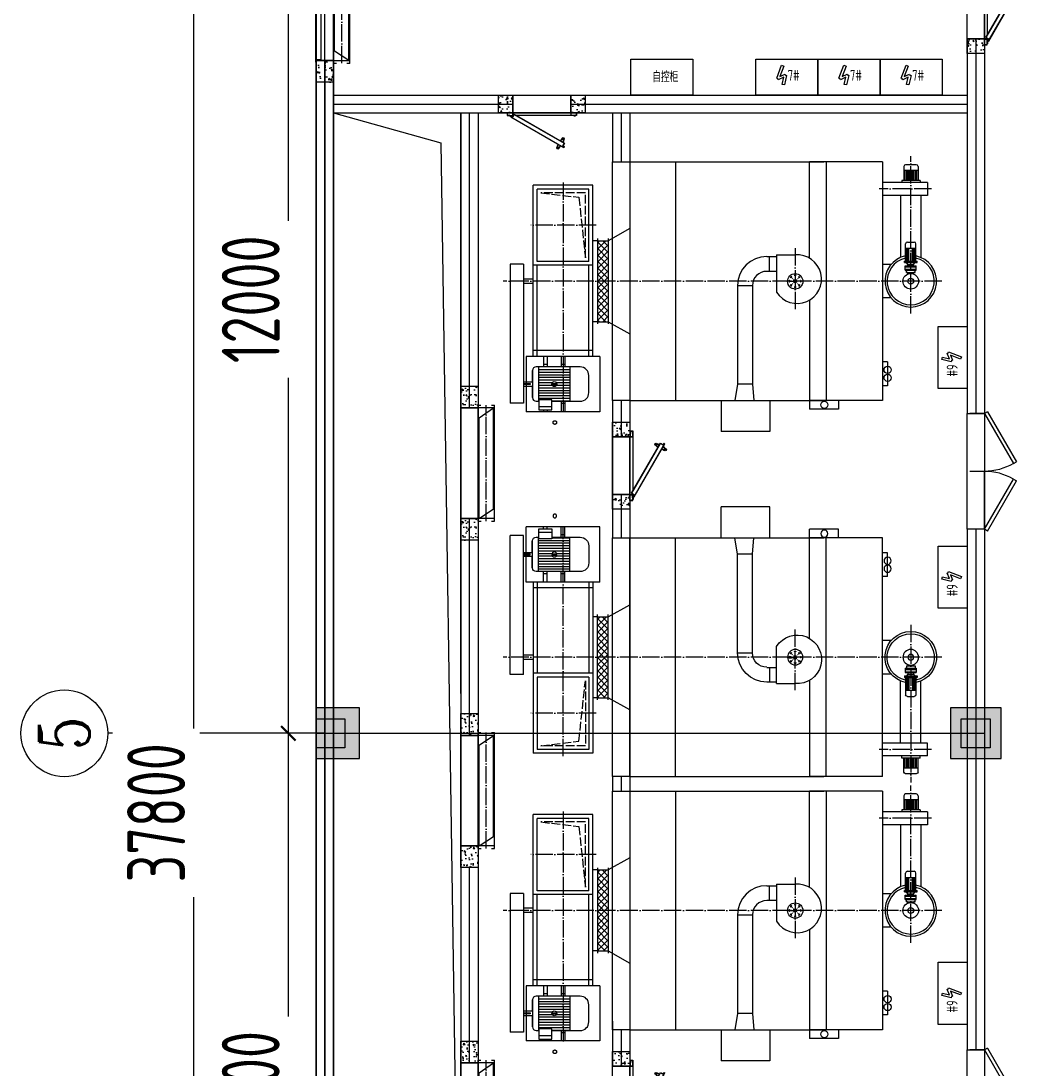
# Model space of a CAD drawing. Header units: inches. Extents: x -26985 to 86262, y -10753 to 149570.
# Drawn here: x -13769 to 279, y 28845 to 43336 of the extents above; entities that cross this region are included whole.
import ezdxf
from ezdxf.enums import TextEntityAlignment as Align

# ---------------------------------------------------------------- set-up
doc = ezdxf.new("R2010")
doc.units = ezdxf.units.IN
doc.header["$MEASUREMENT"] = 0
doc.linetypes.add('ACAD_ISO02W100', pattern=[15, 12, -3])
doc.linetypes.add('ACAD_ISO04W100', pattern=[30, 24, -3, 0, -3])
for name, color, linetype in [('AXIS', 3, 'Continuous'), ('AXIS_TEXT', 7, 'Continuous'), ('COLUMN', 6, 'Continuous'), ('JY', 7, 'Continuous'), ('JYKC', 4, 'Continuous'), ('JYKC-YM', 4, 'Continuous'), ('雨水管', 7, 'Continuous')]:
    doc.layers.add(name, color=color, linetype=linetype)
doc.styles.add('_TCH_AXIS', font='COMPLEX', dxfattribs={"bigfont": 'GBCBIG'})
doc.styles.add('COMPLEX', font='COMPLEX')
doc.styles.add('JY', font='gbenor.shx', dxfattribs={"width": 0.8, "bigfont": 'gbcbig.shx'})
doc.styles.add('JY-GB', font='gbenor.shx', dxfattribs={"width": 0.8, "bigfont": 'gbcbig.shx'})
doc.dimstyles.new('JY-800', dxfattribs={"dimscale": 400, "dimtxt": 2, "dimasz": 0.5, "dimexe": 0.5, "dimexo": 0, "dimgap": 0.3, "dimtad": 1, "dimdec": 0, "dimtxsty": 'JY-GB', "dimblk": 'ARCHTICK', "dimcen": 2.5, "dimclrd": 86, "dimclre": 86, "dimclrt": 7, "dimadec": 0, "dimazin": 0, "dimtfac": 1, "dimtdec": 0, "dimtmove": 0, "dimatfit": 3, "dimfxl": 1, "dimtfill": 1, "dimlwd": 25, "dimlwe": 25, "dimarcsym": 0})

# ---------------------------------------------------------------- blocks, each defined once
blk = doc.blocks.new('柱左')
at = {"layer": '雨水管'}
h = blk.add_hatch(color=256, dxfattribs=at)
h.paths.add_polyline_path([(26191, -879), (26791, -879), (26791, -279), (26191, -279)])
h.paths.add_polyline_path([(26931, -279), (26931, -879), (27531, -879), (27531, -279)])
h.paths.add_polyline_path([(37351, -879), (37351, -279), (36751, -279), (36751, -879)])
h.paths.add_polyline_path([(47401, -279), (46701, -279), (46701, -879), (47401, -879)])
h.paths.add_polyline_path([(58701, -279), (58701, -879), (59401, -879), (59401, -279)])
h.paths.add_polyline_path([(68351, -279), (67751, -279), (67751, -879), (68351, -879)])
h.paths.add_polyline_path([(78041, -879), (78041, -279), (77441, -279), (77441, -879)])
h.paths.add_polyline_path([(81461, -279), (81061, -279), (81061, -879), (81461, -879)])
h.paths.add_polyline_path([(81601, -879), (82301, -879), (82301, -279), (81601, -279)])
h.paths.add_polyline_path([(94201, -879), (94901, -879), (94901, -279), (94201, -279)])
h.paths.add_polyline_path([(102801, -879), (102801, -279), (102301, -279), (102301, -879)])
h.paths.add_polyline_path([(110851, -879), (110851, -279), (110251, -279), (110251, -879)])
h.paths.add_polyline_path([(110251, -9749), (110851, -9749), (110851, -9049), (110251, -9049)])
h.paths.add_polyline_path([(102801, -9049), (102301, -9049), (102301, -9749), (102801, -9749)])
h.paths.add_polyline_path([(94901, -9749), (94901, -9049), (94201, -9049), (94201, -9749)])
h.paths.add_polyline_path([(81601, -9749), (82301, -9749), (82301, -9049), (81601, -9049)])
h.paths.add_polyline_path([(81461, -9049), (81061, -9049), (81061, -9749), (81461, -9749)])
h.paths.add_polyline_path([(77441, -9699), (78041, -9699), (78041, -9099), (77441, -9099)])
h.paths.add_polyline_path([(67751, -9749), (68351, -9749), (68351, -9049), (67751, -9049)])
h.paths.add_polyline_path([(58701, -9749), (59401, -9749), (59401, -9049), (58701, -9049)])
h.paths.add_polyline_path([(47401, -9749), (47401, -9049), (46701, -9049), (46701, -9749)])
h.paths.add_polyline_path([(37351, -9049), (36751, -9049), (36751, -9749), (37351, -9749)])
h.paths.add_polyline_path([(27531, -9049), (26931, -9049), (26931, -9749), (27531, -9749)])
h.paths.add_polyline_path([(26791, -9049), (26191, -9049), (26191, -9749), (26791, -9749)])
h.paths.add_polyline_path([(26191, -22749), (26791, -22749), (26791, -22049), (26191, -22049)])
h.paths.add_polyline_path([(26931, -22749), (27531, -22749), (27531, -22049), (26931, -22049)])
h.paths.add_polyline_path([(37351, -22049), (36751, -22049), (36751, -22749), (37351, -22749)])
h.paths.add_polyline_path([(47401, -22749), (47401, -22049), (46701, -22049), (46701, -22749)])
h.paths.add_polyline_path([(58701, -22749), (59401, -22749), (59401, -22049), (58701, -22049)])
h.paths.add_polyline_path([(67701, -22049), (67701, -22749), (68401, -22749), (68401, -22049)])
h.paths.add_polyline_path([(81461, -22749), (81461, -22049), (80761, -22049), (80761, -22749)])
h.paths.add_polyline_path([(82301, -22049), (81601, -22049), (81601, -22749), (82301, -22749)])
h.paths.add_polyline_path([(94901, -22049), (94201, -22049), (94201, -22749), (94901, -22749)])
h.paths.add_polyline_path([(102301, -22749), (102801, -22749), (102801, -22049), (102301, -22049)])
h.paths.add_polyline_path([(110851, -22749), (110851, -22049), (110251, -22049), (110251, -22749)])
h.paths.add_polyline_path([(110251, -32099), (110251, -32699), (110851, -32699), (110851, -32099)])
h.paths.add_polyline_path([(102301, -32099), (102301, -32699), (102801, -32699), (102801, -32099)])
h.paths.add_polyline_path([(94901, -32099), (94201, -32099), (94201, -32699), (94901, -32699)])
h.paths.add_polyline_path([(81601, -32699), (82301, -32699), (82301, -32099), (81601, -32099)])
h.paths.add_polyline_path([(80761, -32699), (81461, -32699), (81461, -32099), (80761, -32099)])
h.paths.add_polyline_path([(67701, -32699), (68401, -32699), (68401, -32099), (67701, -32099)])
h.paths.add_polyline_path([(58701, -32699), (59401, -32699), (59401, -32099), (58701, -32099)])
h.paths.add_polyline_path([(47401, -32699), (47401, -32099), (46701, -32099), (46701, -32699)])
h.paths.add_polyline_path([(37351, -32099), (36751, -32099), (36751, -32699), (37351, -32699)])
h.paths.add_polyline_path([(26931, -32699), (27531, -32699), (27531, -32099), (26931, -32099)])
h.paths.add_polyline_path([(26791, -32199), (26191, -32199), (26191, -32599), (26791, -32599)])
h.paths.add_polyline_path([(26191, -37699), (26791, -37699), (26791, -37099), (26191, -37099)])
at = {"layer": 'COLUMN'}
for points in [[(47401, -279), (46701, -279), (46701, -879), (47401, -879)], [(47401, -9049), (46701, -9049), (46701, -9749), (47401, -9749)]]:
    blk.add_lwpolyline(points, close=True, dxfattribs=at)
blk = doc.blocks.new('_AXISO')
blk.add_circle((0, 0), 0.5)
at = {"layer": 'AXIS_TEXT', "style": 'COMPLEX', "width": 1.041667}
blk.add_attdef('A', text='', height=0.56, dxfattribs=at).set_placement((-0.25, -0.28), (0.25, -0.28), align=Align.FIT)
blk = doc.blocks.new('_ArchTick')
at = {"color": 0, "linetype": 'ByBlock', "const_width": 0.15}
blk.add_lwpolyline([(-0.5, -0.5), (0.5, 0.5)], dxfattribs=at)
blk = doc.blocks.new('*D59')
at = {"color": 86, "linetype": 'Continuous', "lineweight": 25, "transparency": 16777216}
for p, q in [((-9569, 33487), (-10272, 33487)), ((-10072, 23487), (-10072, 33487)), ((-9569, 23487), (-10272, 23487))]:
    blk.add_line(p, q, dxfattribs=at)
at = {"layer": 'Defpoints', "color": 0, "linetype": 'Continuous', "transparency": 16777216}
for p in [(-10072, 33487), (-9569, 33487), (-9569, 23487)]:
    blk.add_point(p, dxfattribs=at)
at = {"color": 86, "linetype": 'Continuous', "lineweight": 25, "transparency": 16777216, "xscale": 200, "yscale": 200, "zscale": 200}
for p, rotation in [((-10072, 33487), 90), ((-10072, 23487), 270)]:
    blk.add_blockref('_ArchTick', p, dxfattribs=dict(at, rotation=rotation))
at = {"color": 7, "linetype": 'Continuous', "lineweight": -3, "transparency": 16777216, "insert": (-10592, 28487), "char_height": 800, "attachment_point": 5, "rotation": 90, "style": 'JY-GB', "bg_fill": 3, "box_fill_scale": 1.25, "bg_fill_color": 256, "bg_fill_true_color": 13158600, "bg_fill_transparency": 0}
blk.add_mtext('10000', dxfattribs=at)
blk = doc.blocks.new('*D60')
at = {"color": 86, "linetype": 'Continuous', "lineweight": 25, "transparency": 16777216}
for p, q in [((-9569, 45487), (-10272, 45487)), ((-10072, 33487), (-10072, 45487)), ((-9569, 33487), (-10272, 33487))]:
    blk.add_line(p, q, dxfattribs=at)
at = {"layer": 'Defpoints', "color": 0, "linetype": 'Continuous', "transparency": 16777216}
for p in [(-10072, 45487), (-9569, 45487), (-9569, 33487)]:
    blk.add_point(p, dxfattribs=at)
at = {"color": 86, "linetype": 'Continuous', "lineweight": 25, "transparency": 16777216, "xscale": 200, "yscale": 200, "zscale": 200}
for p, rotation in [((-10072, 45487), 90), ((-10072, 33487), 270)]:
    blk.add_blockref('_ArchTick', p, dxfattribs=dict(at, rotation=rotation))
at = {"color": 7, "linetype": 'Continuous', "lineweight": -3, "transparency": 16777216, "insert": (-10592, 39487), "char_height": 800, "attachment_point": 5, "rotation": 90, "style": 'JY-GB', "bg_fill": 3, "box_fill_scale": 1.25, "bg_fill_color": 256, "bg_fill_true_color": 13158600, "bg_fill_transparency": 0}
blk.add_mtext('12000', dxfattribs=at)
blk = doc.blocks.new('*D51')
at = {"color": 86, "linetype": 'Continuous', "lineweight": 25, "transparency": 16777216}
for p, q in [((-9569, 51287), (-11579, 51287)), ((-11379, 13487), (-11379, 51287)), ((-9569, 13487), (-11579, 13487))]:
    blk.add_line(p, q, dxfattribs=at)
at = {"layer": 'Defpoints', "color": 0, "linetype": 'Continuous', "transparency": 16777216}
for p in [(-11379, 51287), (-9569, 51287), (-9569, 13487)]:
    blk.add_point(p, dxfattribs=at)
at = {"color": 86, "linetype": 'Continuous', "lineweight": 25, "transparency": 16777216, "xscale": 200, "yscale": 200, "zscale": 200}
for p, rotation in [((-11379, 51287), 90), ((-11379, 13487), 270)]:
    blk.add_blockref('_ArchTick', p, dxfattribs=dict(at, rotation=rotation))
at = {"color": 7, "linetype": 'Continuous', "lineweight": -3, "transparency": 16777216, "insert": (-11899, 32387), "char_height": 800, "attachment_point": 5, "rotation": 90, "style": 'JY-GB', "bg_fill": 3, "box_fill_scale": 1.25, "bg_fill_color": 256, "bg_fill_true_color": 13158600, "bg_fill_transparency": 0}
blk.add_mtext('37800', dxfattribs=at)
blk = doc.blocks.new('SFF-232-12№11.2E-P')
at = {"layer": 'JYKC', "linetype": 'Continuous'}
h = blk.add_hatch(dxfattribs=at)
h.set_pattern_fill('ANSI37', color=136, scale=20, style=0)
h.set_pattern_definition([(45, (0, 0), (-44.9013, 44.9013), []), (135, (0, 0), (-44.9013, -44.9013), [])])
h.paths.add_polyline_path([(0, 1205), (0, 1355), (-560, 1355), (-560, 1205)])
h.paths.add_polyline_path([(0, 1355), (0, 1205), (560, 1205), (560, 1355)])
at = {"layer": 'JYKC', "color": 50, "linetype": 'ACAD_ISO04W100', "ltscale": 10}
for p, q in [((0, 1755), (0, -100)), ((-773, 1188), (-773, 285)), ((-1367, 730), (1811, 730))]:
    blk.add_line(p, q, dxfattribs=at)
at = {"layer": 'JYKC', "color": 132, "linetype": 'Continuous'}
for p, q in [((-779, 1655), (779, 1655)), ((-590, 1355), (590, 1355)), ((-590, 1205), (590, 1205)), ((-560, 1205), (-560, 1142)), ((560, 1205), (560, 1142)), ((1041, 1238), (1804, 1238)), ((1041, 1238), (1041, 222)), ((1804, 1238), (1804, 222)), ((1041, 1142), (-1326, 1142)), ((-1326, 1142), (-1326, 318)), ((-220, 1142), (-220, 318)), ((1041, 1087), (1041, 937)), ((1041, 318), (-1326, 318)), ((-30, 318), (-30, 185)), ((30, 318), (30, 185)), ((-236, 185), (1685, 185)), ((-236, 185), (-236, 0)), ((1041, 222), (1804, 222)), ((1685, 185), (1685, 0)), ((-236, 0), (1685, 0))]:
    blk.add_line(p, q, dxfattribs=at)
at = {"layer": 'JYKC', "color": 132, "linetype": 'Continuous', "lineweight": -3}
for p, q in [((-727, 1655), (-560, 1355)), ((560, 1355), (727, 1655)), ((-560, 1205), (-560, 1355)), ((560, 1205), (560, 1355))]:
    blk.add_line(p, q, dxfattribs=at)
at = {"layer": 'JYKC', "color": 136, "linetype": 'Continuous'}
for p, q in [((-273, 1088), (-1273, 1088)), ((-1273, 1088), (-1273, 372)), ((-273, 1088), (-273, 372)), ((960, 1087), (-220, 1088)), ((960, 1142), (960, 318)), ((1041, 1088), (960, 1088)), ((1541, 1085), (1304, 1085)), ((1185, 967), (1185, 358)), ((1660, 576), (1660, 967)), ((1041, 753), (1185, 753)), ((1153, 753), (1153, 703)), ((1185, 822), (1660, 822)), ((1221, 390), (1221, 822)), ((1257, 390), (1257, 822)), ((1293, 390), (1293, 822)), ((1329, 390), (1329, 822)), ((1365, 390), (1365, 822)), ((1401, 636), (1401, 822)), ((1437, 641), (1437, 822)), ((1473, 390), (1473, 822)), ((1509, 390), (1509, 822)), ((1545, 390), (1545, 822)), ((1581, 390), (1581, 822)), ((1581, 390), (1581, 822)), ((1617, 390), (1617, 822)), ((1653, 576), (1653, 822)), ((1660, 753), (1804, 753)), ((1692, 753), (1692, 703)), ((1041, 703), (1185, 703)), ((1401, 390), (1401, 583)), ((1414, 584), (1414, 635)), ((1431, 584), (1431, 635)), ((1660, 703), (1804, 703)), ((1041, 509), (1185, 509)), ((1041, 459), (1185, 459)), ((1153, 509), (1153, 459)), ((1437, 390), (1437, 578)), ((1778, 576), (1639, 576)), ((1639, 576), (1639, 394)), ((1731, 394), (1731, 576)), ((1778, 394), (1778, 576)), ((1778, 509), (1804, 509)), ((1778, 459), (1804, 459)), ((-273, 372), (-1273, 372)), ((960, 372), (-220, 372)), ((1041, 372), (960, 372)), ((1185, 390), (1660, 390)), ((1235, 308), (1610, 308)), ((1235, 308), (1235, 303)), ((1235, 303), (1394, 303)), ((1394, 308), (1394, 185)), ((1451, 185), (1451, 308)), ((1451, 303), (1610, 303)), ((1610, 308), (1610, 303)), ((1639, 394), (1778, 394)), ((1660, 358), (1660, 394)), ((1394, 185), (1451, 185)), ((1415, 185), (1415, 275)), ((1415, 275), (1430, 275)), ((1430, 275), (1430, 185))]:
    blk.add_line(p, q, dxfattribs=at)
at = {"layer": 'JYKC', "color": 10, "linetype": 'ACAD_ISO02W100', "lineweight": -3, "ltscale": 10}
for p, q in [((-323, 1038), (-1223, 1038)), ((-1223, 1038), (-1223, 423)), ((-1160, 949), (-323, 1038)), ((-1223, 423), (-1160, 949))]:
    blk.add_line(p, q, dxfattribs=at)
at = {"layer": 'JYKC', "color": 136, "linetype": 'Continuous'}
blk.add_circle((1422, 609), 34.2, dxfattribs=at)
at = {"layer": 'JYKC', "color": 10, "linetype": 'ACAD_ISO04W100', "ltscale": 10}
blk.add_circle((1954, 616), 25, dxfattribs=at)
at = {"layer": 'JYKC', "color": 136, "linetype": 'Continuous'}
for centre, radius, start, end in [((1304, 967), 119, 90, 180), ((1541, 967), 119, 0, 90), ((1422, 635), 8.55, 0, 180), ((1422, 584), 8.55, 180, 0), ((1422, 584), 8.55, 180, 0), ((1422, 584), 8.55, 180, 0), ((1235, 358), 50, 180, 270), ((1610, 358), 50, 270, 0)]:
    blk.add_arc(centre, radius, start, end, dxfattribs=at)
blk = doc.blocks.new('JYFO-3-8-JYLC-02-P')
at = {"color": 136, "linetype": 'Continuous', "lineweight": -3}
for centre in [(3562, 425), (3562, 315), (2687, -60)]:
    blk.add_circle(centre, 50, dxfattribs=at)
at = {"layer": 'JYKC', "color": 50, "linetype": 'ACAD_ISO04W100', "lineweight": -3, "ltscale": 10}
for p, q in [((3882, 1202), (3882, 3379)), ((4169, 2925), (3446, 2925)), ((2283, 2105), (2283, 1251)), ((4311, 1650), (-100, 1650))]:
    blk.add_line(p, q, dxfattribs=at)
at = {"layer": 'JYKC', "color": 132, "linetype": 'Continuous', "lineweight": -3}
for p, q in [((0, 3300), (2682, 3300)), ((0, 3300), (0, 0)), ((3492, 3300), (2482, 3300)), ((3492, 3300), (3492, 0)), ((4112, 3014), (3492, 3014)), ((4112, 3014), (4112, 2836)), ((4112, 2836), (3492, 2836)), ((3742, 2836), (3742, 1978)), ((4022, 2836), (4022, 1978)), ((3842, 1882), (3823, 1907)), ((3922, 1882), (3941, 1907)), ((3611, 1882), (3492, 1882)), ((3492, 1882), (3492, 1418)), ((3611, 1418), (3492, 1418)), ((3562, 535), (3492, 535)), ((3562, 535), (3562, 205)), ((3562, 205), (3492, 205)), ((0, 0), (2682, 0)), ((1259, 0), (1259, -430)), ((1932, 0), (1932, -430)), ((3492, 0), (2482, 0)), ((2482, 0), (2482, -120)), ((2882, 0), (2882, -120)), ((2882, -120), (2482, -120)), ((1932, -430), (1259, -430))]:
    blk.add_line(p, q, dxfattribs=at)
at = {"layer": 'JYKC', "color": 136, "linetype": 'Continuous', "lineweight": -3}
for p, q in [((630, 3300), (630, 0)), ((2482, 1969), (2482, 3300)), ((2712, 3300), (2712, 0)), ((3786, 3236), (3786, 3043)), ((3957, 3261), (3811, 3261)), ((3982, 3236), (3982, 3043)), ((3982, 3181), (3786, 3181)), ((3802, 3181), (3802, 3043)), ((3822, 3181), (3822, 3043)), ((3842, 3181), (3842, 3043)), ((3862, 3181), (3862, 3043)), ((3882, 3181), (3882, 3043)), ((3902, 3181), (3902, 3043)), ((3922, 3181), (3922, 3043)), ((3942, 3181), (3942, 3043)), ((3962, 3181), (3962, 3043)), ((4011, 3043), (3757, 3043)), ((3757, 3043), (3757, 3014)), ((4011, 3043), (4011, 3014)), ((3836, 2192), (3929, 2192)), ((3811, 1927), (3811, 2167)), ((3811, 2106), (3954, 2106)), ((3817, 1927), (3817, 2106)), ((3827, 1927), (3827, 2106)), ((3842, 1927), (3842, 2106)), ((3856, 1927), (3856, 2106)), ((3908, 1927), (3908, 2106)), ((3924, 1927), (3924, 2106)), ((3937, 1927), (3937, 2106)), ((3947, 1927), (3947, 2106)), ((3954, 1927), (3954, 2167)), ((1892, 1990), (2027, 1990)), ((1929, 1790), (1929, 1990)), ((2027, 2014), (2027, 1497)), ((2027, 2014), (2283, 2014)), ((3794, 1927), (3970, 1927)), ((3794, 1907), (3794, 1927)), ((3794, 1917), (3970, 1917)), ((3794, 1907), (3970, 1907)), ((3970, 1907), (3970, 1927)), ((1892, 1790), (2027, 1790)), ((2283, 1740), (2283, 1564)), ((3806, 1862), (3958, 1862)), ((3806, 1802), (3806, 1862)), ((3806, 1849), (3958, 1849)), ((3806, 1817), (3919, 1817)), ((3806, 1802), (3911, 1802)), ((3822, 1770), (3822, 1802)), ((3822, 1770), (3942, 1770)), ((3842, 1862), (3842, 1882)), ((3842, 1882), (3922, 1882)), ((3842, 1758), (3842, 1765)), ((3842, 1758), (3842, 1765)), ((3842, 1758), (3842, 1765)), ((3842, 1750), (3842, 1765)), ((3911, 1802), (3958, 1802)), ((3919, 1817), (3958, 1817)), ((3922, 1862), (3922, 1882)), ((3922, 1750), (3922, 1765)), ((3942, 1770), (3942, 1802)), ((3958, 1802), (3958, 1862)), ((2206, 1660), (2262, 1651)), ((2262, 1651), (2206, 1640)), ((1486, 1590), (1692, 1590)), ((1487, 1590), (1487, 225)), ((1692, 1590), (1692, 225)), ((2482, 1388), (2482, 0)), ((1487, 225), (1449, 0)), ((1692, 225), (1487, 225)), ((1650, 225), (1530, 225)), ((1692, 225), (1714, 0))]:
    blk.add_line(p, q, dxfattribs=at)
for centre, radius in [((2285, 1648), 106), ((3882, 1650), 108), ((2283, 1651), 23.2), ((3882, 1650), 40)]:
    blk.add_circle(centre, radius, dxfattribs=at)
for centre, radius, start, end in [((3811, 3236), 25, 90, 180), ((3957, 3236), 25, 0, 90), ((3836, 2167), 25, 90, 180), ((3929, 2167), 25, 0, 90), ((1890, 1588), 404, 89.7227, 179.7166), ((2312, 1678), 336, 211.9773, 94.9249), ((3882, 1650), 326, 102.6561, 77.2531), ((1890, 1588), 198, 89.4347, 179.4224), ((3837, 1765), 5, 0, 90), ((3837, 1765), 5, 0, 90), ((3927, 1765), 5, 90, 180), ((2206, 1650), 9.59, 68.5457, 292.2365), ((2229, 1705), 9.59, 23.5457, 247.2365), ((2229, 1595), 9.59, 113.5457, 337.2365), ((2284, 1727), 9.59, 338.5457, 202.2365), ((2338, 1595), 9.59, 203.5457, 67.2365), ((2338, 1704), 9.59, 293.5457, 157.2365), ((2361, 1650), 9.59, 248.5457, 112.2365), ((2283, 1572), 9.59, 158.5457, 22.2365)]:
    blk.add_arc(centre, radius, start, end, dxfattribs=at)
at = {"layer": 'JYKC', "color": 132, "linetype": 'Continuous', "lineweight": -3}
blk.add_arc((3882, 1650), 357, 101.5413, 78.3762, dxfattribs=at)
at = {"layer": 'JYKC', "color": 136, "linetype": 'Continuous', "lineweight": -3}
for points in [[(2212, 1658), (2216, 1642), (2260, 1651), (2208, 1659)], [(2260, 1651), (2208, 1659), (2208, 1641), (2208, 1659)], [(2267, 1634), (2223, 1603), (2236, 1590), (2223, 1603)], [(2268, 1667), (2237, 1710), (2224, 1697), (2236, 1710)], [(2283, 1627), (2274, 1574), (2292, 1574), (2274, 1574)], [(2284, 1673), (2293, 1725), (2275, 1725), (2293, 1726)], [(2299, 1633), (2330, 1590), (2343, 1603), (2330, 1589)], [(2300, 1666), (2344, 1697), (2331, 1709), (2344, 1697)], [(2307, 1649), (2359, 1640), (2359, 1659), (2359, 1640)]]:
    blk.add_solid(points, dxfattribs=at)
blk = doc.blocks.new('JYGM-B800-P')
at = {"layer": 'JYKC', "linetype": 'Continuous', "lineweight": -3}
h = blk.add_hatch(dxfattribs=at)
h.set_pattern_fill('AR-CONC', color=8, style=0)
h.set_pattern_definition([(50, (-10138.68, 51.1), (182.1847, -15.939), [19.05, -209.55]), (355, (-10138.68, 51.1), (-35.2428, 191.0566), [15.24, -167.64]), (100.451, (-10123.5, 49.77), (146.9425, 175.1167), [16.19, -178.09]), (46.1842, (-10138.68, 101.9), (271.079, -42.0423), [28.575, -314.325]), (96.6356, (-10116.1, 98.4), (237.404, 247.4256), [24.285, -267.135]), (351.184, (-10138.68, 101.9), (237.4046, 247.425), [22.86, -251.46]), (21, (-10113.28, 89.2), (151.6149, -102.2655), [19.05, -209.55]), (326, (-10113.28, 89.2), (61.802, 184.188), [15.24, -167.64]), (71.4514, (-10100.64, 80.67), (213.4165, 81.9229), [16.19, -178.09]), (37.5, (-10138.68, 51.093), (3.0886, 84.55504), [0, -165.608, 0, -170.18, 0, -168.275]), (7.5, (-10138.68, 51.09), (66.81966, 100.1806), [0, -97.028, 0, -161.798, 0, -64.135]), (327.5, (-10195.32, 51.093), (135.5906, -5.72874), [0, -63.5, 0, -198.12, 0, -262.89]), (317.5, (-10220.72, 51.09), (148.1292, 25.4265), [0, -82.55, 0, -131.572, 0, -186.69])])
h.paths.add_polyline_path([(0, 240), (-200, 240), (-200, 0), (0, 0)])
h.paths.add_polyline_path([(1000, 240), (800, 240), (800, 0), (679, 0), (1000, 0)])
at = {"layer": 'JYKC-YM', "linetype": 'Continuous', "lineweight": -3}
h = blk.add_hatch(dxfattribs=at)
h.set_pattern_fill('AR-CONC', color=8, style=0)
h.set_pattern_definition([(50, (-10138.68, 51.1), (182.1847, -15.939), [19.05, -209.55]), (355, (-10138.68, 51.1), (-35.2428, 191.0566), [15.24, -167.64]), (100.451, (-10123.5, 49.77), (146.9425, 175.1167), [16.19, -178.09]), (46.1842, (-10138.68, 101.9), (271.079, -42.0423), [28.575, -314.325]), (96.6356, (-10116.1, 98.4), (237.404, 247.4256), [24.285, -267.135]), (351.184, (-10138.68, 101.9), (237.4046, 247.425), [22.86, -251.46]), (21, (-10113.28, 89.2), (151.6149, -102.2655), [19.05, -209.55]), (326, (-10113.28, 89.2), (61.802, 184.188), [15.24, -167.64]), (71.4514, (-10100.64, 80.67), (213.4165, 81.9229), [16.19, -178.09]), (37.5, (-10138.68, 51.093), (3.0886, 84.55504), [0, -165.608, 0, -170.18, 0, -168.275]), (7.5, (-10138.68, 51.09), (66.81966, 100.1806), [0, -97.028, 0, -161.798, 0, -64.135]), (327.5, (-10195.32, 51.093), (135.5906, -5.72874), [0, -63.5, 0, -198.12, 0, -262.89]), (317.5, (-10220.72, 51.09), (148.1292, 25.4265), [0, -82.55, 0, -131.572, 0, -186.69])])
h.paths.add_polyline_path([(0, 240), (-200, 240), (-200, 0), (0, 0)])
h.paths.add_polyline_path([(1000, 240), (800, 240), (800, 0), (679, 0), (1000, 0)])
at = {"layer": 'JYKC', "color": 132, "linetype": 'Continuous'}
for p, q in [((0, 0), (0, 240)), ((800, 0), (800, 240))]:
    blk.add_line(p, q, dxfattribs=at)
at = {"layer": 'JYKC', "color": 7, "linetype": 'Continuous', "lineweight": -3}
for p, q in [((0, 240), (800, 240)), ((0, 0), (800, 0))]:
    blk.add_line(p, q, dxfattribs=at)
at = {"layer": 'JYKC', "color": 136, "linetype": 'Continuous', "lineweight": -3}
for p, q in [((-80, 0), (0, 0)), ((-80, 0), (-80, -40)), ((0, 0), (0, -40)), ((880, 0), (800, 0)), ((800, 0), (800, -40)), ((880, 0), (880, -40)), ((-80, -40), (-62, -40)), ((-77, -3), (-3, -3)), ((-77, -3), (-77, -37)), ((-77, -37), (-62, -37)), ((-46, -37), (-3, -37)), ((-46, -40), (0, -40)), ((-21, -50), (-26, -58)), ((-26, -58), (703, -479)), ((-21, -50), (-1, -62)), ((-3, -3), (-3, -37)), ((20, -26), (-1, -62)), ((20, -26), (708, -423)), ((846, -40), (800, -40)), ((877, -3), (803, -3)), ((803, -3), (803, -37)), ((846, -37), (803, -37)), ((877, -37), (862, -37)), ((880, -40), (862, -40)), ((877, -3), (877, -37)), ((672, -365), (658, -390)), ((683, -352), (660, -392)), ((672, -365), (675, -367)), ((709, -368), (686, -407)), ((708, -423), (687, -459)), ((703, -383), (689, -408)), ((701, -382), (703, -383)), ((609, -481), (632, -441)), ((615, -465), (629, -440)), ((615, -465), (617, -466)), ((635, -495), (658, -456)), ((643, -481), (646, -483)), ((646, -483), (660, -458)), ((708, -471), (687, -459)), ((708, -471), (703, -479))]:
    blk.add_line(p, q, dxfattribs=at)
at = {"layer": 'JYKC', "color": 132, "linetype": 'Continuous', "lineweight": -3}
for p, q in [((0, 0), (800, 0)), ((-22, -46), (-30, -59)), ((-30, -59), (704, -483)), ((-22, -46), (-2, -58)), ((19, -22), (-2, -58)), ((9, -40), (0, -40)), ((19, -22), (712, -422)), ((800, -40), (51, -40)), ((712, -422), (691, -458)), ((712, -470), (691, -458)), ((712, -470), (704, -483))]:
    blk.add_line(p, q, dxfattribs=at)
at = {"layer": 'JYKC', "color": 136}
for p, q in [((-66, -40), (-66, -44)), ((-42, -44), (-66, -44)), ((-60, -33), (-62, -35)), ((-62, -35), (-62, -40)), ((-48, -33), (-60, -33)), ((-46, -35), (-48, -33)), ((-46, -35), (-46, -40)), ((-42, -40), (-42, -44)), ((842, -40), (842, -44)), ((842, -44), (866, -44)), ((846, -35), (848, -33)), ((846, -35), (846, -40)), ((848, -33), (860, -33)), ((860, -33), (862, -35)), ((862, -35), (862, -40)), ((866, -40), (866, -44))]:
    blk.add_line(p, q, dxfattribs=at)
at = {"layer": 'JYKC', "color": 7, "linetype": 'Continuous', "lineweight": -3}
for points in [[(-200, 240), (0, 240), (0, 0), (-200, 0)], [(800, 240), (1000, 240), (1000, 0), (800, 0)]]:
    blk.add_lwpolyline(points, close=True, dxfattribs=at)
at = {"layer": 'JYKC', "color": 136, "linetype": 'Continuous', "lineweight": -3}
for centre, radius in [((-31, -47), 7.09), ((-31, -47), 2.8), ((696, -360), 15), ((696, -360), 10), ((622, -488), 15), ((622, -488), 10)]:
    blk.add_circle(centre, radius, dxfattribs=at)
at = {"layer": 'JYKC-YM', "color": 7, "linetype": 'Continuous', "lineweight": -3}
for p, q in [((0, 240), (800, 240)), ((0, 0), (800, 0))]:
    blk.add_line(p, q, dxfattribs=at)
for points in [[(-200, 240), (0, 240), (0, 0), (-200, 0)], [(800, 240), (1000, 240), (1000, 0), (800, 0)]]:
    blk.add_lwpolyline(points, close=True, dxfattribs=at)
at = {"layer": 'JYKC-YM', "color": 6, "linetype": 'Continuous'}
blk.add_lwpolyline([(0, 240), (800, 240), (800, 0), (0, 0)], close=True, dxfattribs=at)
blk = doc.blocks.new('普通门')
at = {"layer": 'JYKC', "color": 3, "linetype": 'Continuous'}
for p, q in [((0, -200), (0, 0)), ((800, -200), (800, 0)), ((-25, -243), (0, -200)), ((-25, -243), (668, -643)), ((0, -200), (693, -600)), ((0, -200), (800, -200)), ((693, -600), (668, -643))]:
    blk.add_line(p, q, dxfattribs=at)
blk.add_arc((0, -200), 800, 330, 0, dxfattribs=at)
blk = doc.blocks.new('JYCL-B1846-B-P')
at = {"layer": 'JYKC-YM', "linetype": 'Continuous', "lineweight": -3}
h = blk.add_hatch(dxfattribs=at)
h.set_pattern_fill('AR-CONC', color=8, style=0)
h.set_pattern_definition([(50, (-17511.29, -9797.82), (182.1847, -15.9391), [19.05, -209.55]), (355, (-17511.29, -9797.82), (-35.2428, 191.0566), [15.24, -167.64]), (100.451, (-17496.1, -9799.15), (146.9425, 175.1167), [16.19, -178.09]), (46.1842, (-17511.29, -9747.02), (271.079, -42.0423), [28.575, -314.325]), (96.6356, (-17488.7, -9750.52), (237.4042, 247.4256), [24.285, -267.135]), (351.184, (-17511.29, -9747.02), (237.4046, 247.425), [22.86, -251.46]), (21, (-17485.89, -9759.72), (151.6149, -102.2655), [19.05, -209.55]), (326, (-17485.89, -9759.72), (61.802, 184.188), [15.24, -167.64]), (71.4514, (-17473.25, -9768.24), (213.4165, 81.9229), [16.19, -178.09]), (37.5, (-17511.285, -9797.82), (3.0886, 84.55504), [0, -165.608, 0, -170.18, 0, -168.275]), (7.5, (-17511.285, -9797.82), (66.81966, 100.18057), [0, -97.028, 0, -161.798, 0, -64.135]), (327.5, (-17567.93, -9797.82), (135.5906, -5.72874), [0, -63.5, 0, -198.12, 0, -262.89]), (317.5, (-17593.33, -9797.82), (148.1292, 25.4265), [0, -82.55, 0, -131.572, 0, -186.69])])
h.paths.add_polyline_path([(0, 0), (-300, 0), (-300, -240), (0, -240)])
h = blk.add_hatch(dxfattribs=at)
h.set_pattern_fill('AR-CONC', color=8, style=0)
h.set_pattern_definition([(50, (-15365.29, -9797.82), (182.1847, -15.9391), [19.05, -209.55]), (355, (-15365.29, -9797.82), (-35.2428, 191.0566), [15.24, -167.64]), (100.451, (-15350.1, -9799.15), (146.9425, 175.1167), [16.19, -178.09]), (46.1842, (-15365.29, -9747.02), (271.079, -42.0423), [28.575, -314.325]), (96.6356, (-15342.7, -9750.52), (237.4042, 247.4256), [24.285, -267.135]), (351.184, (-15365.29, -9747.02), (237.4046, 247.425), [22.86, -251.46]), (21, (-15339.89, -9759.72), (151.6149, -102.2655), [19.05, -209.55]), (326, (-15339.89, -9759.72), (61.802, 184.188), [15.24, -167.64]), (71.4514, (-15327.25, -9768.24), (213.4165, 81.9229), [16.19, -178.09]), (37.5, (-15365.285, -9797.82), (3.0886, 84.55504), [0, -165.608, 0, -170.18, 0, -168.275]), (7.5, (-15365.285, -9797.82), (66.81966, 100.18057), [0, -97.028, 0, -161.798, 0, -64.135]), (327.5, (-15421.93, -9797.82), (135.5906, -5.72874), [0, -63.5, 0, -198.12, 0, -262.89]), (317.5, (-15447.33, -9797.82), (148.1292, 25.4265), [0, -82.55, 0, -131.572, 0, -186.69])])
h.paths.add_polyline_path([(2146, 0), (1846, 0), (1846, -240), (2146, -240)])
at = {"layer": 'JYKC', "color": 132}
for p, q in [((1884, 228), (-38, 228)), ((-38, 228), (-38, 188)), ((0, 0), (0, 228)), ((137, 215), (137, 215)), ((1846, 0), (1846, 228)), ((1884, 228), (1884, 186)), ((-38, 42), (-38, 0)), ((1884, 0), (-38, 0)), ((1884, 42), (1884, 0))]:
    blk.add_line(p, q, dxfattribs=at)
at = {"layer": 'JYKC', "color": 136}
for p, q in [((137, 215), (0, 13)), ((913, 215), (137, 215)), ((913, 215), (783, 13)), ((913, 228), (913, 0)), ((923, 228), (923, 0)), ((933, 228), (933, 0)), ((1070, 215), (933, 13)), ((1846, 215), (1070, 215)), ((1070, 215), (1070, 215)), ((1846, 215), (1716, 13)), ((783, 13), (0, 13)), ((1716, 13), (933, 13))]:
    blk.add_line(p, q, dxfattribs=at)
at = {"layer": 'JYKC', "color": 50, "linetype": 'ACAD_ISO04W100', "ltscale": 10}
blk.add_line((1883, 114), (-38, 114), dxfattribs=at)
at = {"layer": 'JYKC', "color": 132, "linetype": 'Continuous', "lineweight": -3}
for p, q in [((0, 0), (0, -240)), ((1846, 0), (1846, -240)), ((-20, -240), (1866, -240)), ((-20, -240), (-20, -250)), ((-20, -250), (1866, -250)), ((10, -172), (10, -240)), ((10, -172), (1836, -172)), ((1836, -172), (1836, -240)), ((1866, -240), (1866, -250))]:
    blk.add_line(p, q, dxfattribs=at)
at = {"layer": 'JYKC-YM', "color": 7, "linetype": 'Continuous', "lineweight": -3}
for points in [[(-300, 0), (0, 0), (0, -240), (-300, -240)], [(1846, 0), (2146, 0), (2146, -240), (1846, -240)]]:
    blk.add_lwpolyline(points, close=True, dxfattribs=at)
at = {"layer": 'JYKC-YM', "color": 6, "linetype": 'Continuous', "lineweight": -3}
blk.add_lwpolyline([(0, 0), (1846, 0), (1846, -240), (0, -240)], close=True, dxfattribs=at)
blk = doc.blocks.new('7号电控柜-P')
at = {"layer": 'JYKC', "color": 136, "linetype": 'Continuous', "lineweight": -3}
for p, q in [((340, 531), (409, 710)), ((440, 698), (385, 557)), ((385, 557), (456, 588)), ((409, 710), (440, 698)), ((456, 588), (462, 573)), ((356, 525), (340, 531)), ((362, 510), (356, 525)), ((438, 544), (362, 510)), ((414, 446), (438, 544)), ((446, 440), (414, 446)), ((478, 569), (446, 440)), ((462, 573), (478, 569))]:
    blk.add_line(p, q, dxfattribs=at)
at = {"layer": 'JYKC', "color": 132, "linetype": 'Continuous', "lineweight": -3}
blk.add_lwpolyline([(50, 795), (910, 795), (910, 295), (50, 295)], close=True, dxfattribs=at)
at = {"layer": 'JYKC', "color": 7, "linetype": 'Continuous', "lineweight": -3, "style": 'JY', "width": 0.8}
blk.add_text('7#', height=150, dxfattribs=at).set_placement((495, 497))
blk = doc.blocks.new('6号电控柜-P')
at = {"layer": 'JYKC', "color": 132, "linetype": 'Continuous', "lineweight": -3}
for p, q in [((402, 1970), (470, 2149)), ((501, 2137), (447, 1995)), ((470, 2149), (501, 2137)), ((417, 1964), (402, 1970)), ((424, 1949), (417, 1964)), ((499, 1983), (424, 1949)), ((447, 1995), (517, 2027)), ((475, 1885), (499, 1983)), ((507, 1878), (475, 1885)), ((540, 2008), (507, 1878)), ((517, 2027), (524, 2012)), ((524, 2012), (540, 2008))]:
    blk.add_line(p, q, dxfattribs=at)
blk.add_lwpolyline([(50, 2226), (910, 2226), (910, 1826), (50, 1826)], close=True, dxfattribs=at)
at = {"layer": 'JYKC', "color": 7, "linetype": 'Continuous', "lineweight": -3, "style": 'JY', "width": 0.8}
blk.add_text('6#', height=150, dxfattribs=at).set_placement((578, 1945))
blk = doc.blocks.new('JYCL-B1528-P')
at = {"layer": 'JYKC-YM', "linetype": 'Continuous', "lineweight": -3}
h = blk.add_hatch(dxfattribs=at)
h.set_pattern_fill('AR-CONC', color=8, style=0)
h.set_pattern_definition([(50, (-17511.29, -9797.82), (182.1847, -15.9391), [19.05, -209.55]), (355, (-17511.29, -9797.82), (-35.2428, 191.0566), [15.24, -167.64]), (100.451, (-17496.1, -9799.15), (146.9425, 175.1167), [16.19, -178.09]), (46.1842, (-17511.29, -9747.02), (271.079, -42.0423), [28.575, -314.325]), (96.6356, (-17488.7, -9750.52), (237.4042, 247.4256), [24.285, -267.135]), (351.184, (-17511.29, -9747.02), (237.4046, 247.425), [22.86, -251.46]), (21, (-17485.89, -9759.72), (151.6149, -102.2655), [19.05, -209.55]), (326, (-17485.89, -9759.72), (61.802, 184.188), [15.24, -167.64]), (71.4514, (-17473.25, -9768.24), (213.4165, 81.9229), [16.19, -178.09]), (37.5, (-17511.285, -9797.82), (3.0886, 84.55504), [0, -165.608, 0, -170.18, 0, -168.275]), (7.5, (-17511.285, -9797.82), (66.81966, 100.18057), [0, -97.028, 0, -161.798, 0, -64.135]), (327.5, (-17567.93, -9797.82), (135.5906, -5.72874), [0, -63.5, 0, -198.12, 0, -262.89]), (317.5, (-17593.33, -9797.82), (148.1292, 25.4265), [0, -82.55, 0, -131.572, 0, -186.69])])
h.paths.add_polyline_path([(0, 0), (-300, 0), (-300, -240), (0, -240)])
h = blk.add_hatch(dxfattribs=at)
h.set_pattern_fill('AR-CONC', color=8, style=0)
h.set_pattern_definition([(50, (-15683.29, -9797.82), (182.1847, -15.9391), [19.05, -209.55]), (355, (-15683.29, -9797.82), (-35.2428, 191.0566), [15.24, -167.64]), (100.451, (-15668.1, -9799.15), (146.9425, 175.1167), [16.19, -178.09]), (46.1842, (-15683.29, -9747.02), (271.079, -42.0423), [28.575, -314.325]), (96.6356, (-15660.7, -9750.52), (237.4042, 247.4256), [24.285, -267.135]), (351.184, (-15683.29, -9747.02), (237.4046, 247.425), [22.86, -251.46]), (21, (-15657.89, -9759.72), (151.6149, -102.2655), [19.05, -209.55]), (326, (-15657.89, -9759.72), (61.802, 184.188), [15.24, -167.64]), (71.4514, (-15645.25, -9768.24), (213.4165, 81.9229), [16.19, -178.09]), (37.5, (-15683.285, -9797.82), (3.0886, 84.55504), [0, -165.608, 0, -170.18, 0, -168.275]), (7.5, (-15683.285, -9797.82), (66.81966, 100.18057), [0, -97.028, 0, -161.798, 0, -64.135]), (327.5, (-15739.93, -9797.82), (135.5906, -5.72874), [0, -63.5, 0, -198.12, 0, -262.89]), (317.5, (-15765.33, -9797.82), (148.1292, 25.4265), [0, -82.55, 0, -131.572, 0, -186.69])])
h.paths.add_polyline_path([(1828, 0), (1528, 0), (1528, -240), (1828, -240)])
at = {"layer": 'JYKC', "color": 132}
for p, q in [((1566, 228), (-38, 228)), ((-38, 186), (-38, 228)), ((0, 228), (0, 0)), ((1528, 228), (1528, 0)), ((1566, 186), (1566, 228)), ((-38, 0), (-38, 40)), ((1566, 0), (-38, 0)), ((137, 13), (137, 13)), ((1566, 0), (1566, 42))]:
    blk.add_line(p, q, dxfattribs=at)
at = {"layer": 'JYKC', "color": 136}
for p, q in [((1398, 215), (0, 215)), ((137, 13), (0, 215)), ((1528, 13), (1398, 215)), ((1528, 13), (137, 13))]:
    blk.add_line(p, q, dxfattribs=at)
at = {"layer": 'JYKC', "color": 50, "linetype": 'ACAD_ISO04W100', "ltscale": 10}
blk.add_line((1565, 114), (-38, 114), dxfattribs=at)
at = {"layer": 'JYKC', "color": 132, "linetype": 'Continuous', "lineweight": -3}
for p, q in [((0, 0), (0, -240)), ((1528, 0), (1528, -240))]:
    blk.add_line(p, q, dxfattribs=at)
at = {"layer": 'JYKC-YM', "color": 7, "linetype": 'Continuous', "lineweight": -3}
for points in [[(-300, 0), (0, 0), (0, -240), (-300, -240)], [(1528, 0), (1828, 0), (1828, -240), (1528, -240)]]:
    blk.add_lwpolyline(points, close=True, dxfattribs=at)
at = {"layer": 'JYKC-YM', "color": 6, "linetype": 'Continuous', "lineweight": -3}
blk.add_lwpolyline([(0, 0), (1528, 0), (1528, -240), (0, -240)], close=True, dxfattribs=at)
blk = doc.blocks.new('自控柜-P')
at = {"layer": 'JYKC', "color": 132, "linetype": 'Continuous', "lineweight": -3}
blk.add_lwpolyline([(0, 500), (860, 500), (860, 0), (0, 0)], close=True, dxfattribs=at)
at = {"layer": 'JYKC', "color": 7, "linetype": 'Continuous', "style": 'JY', "width": 0.8}
blk.add_text('自控柜', height=150, dxfattribs=at).set_placement((298, 182))
blk = doc.blocks.new('2135136')
at = {"layer": 'JYKC'}
for points in [[(61988, -126), (61988, 274), (62388, 274), (62388, -126)], [(61988, -9046), (61988, -8646), (62388, -8646), (62388, -9046)]]:
    blk.add_hatch(color=0, dxfattribs=at).paths.add_polyline_path(points)
at = {"layer": 'JYKC', "color": 0}
for p, q in [((52588, 194), (57767, 194)), ((59367, 194), (66566, 194)), ((52588, -46), (57767, -46)), ((53368, -5525), (53368, -46)), ((53368, -5525), (53368, -46)), ((53608, -5525), (53608, -46)), ((53608, -5525), (53608, -46)), ((59367, -46), (66566, -46)), ((53608, -4706), (54288, -4706)), ((57588, -4706), (59488, -4706)), ((62788, -4706), (62988, -4706)), ((66168, -4706), (66789, -4706)), ((66288, -4706), (66789, -4706)), ((53608, -4946), (54288, -4946)), ((57588, -4946), (59488, -4946)), ((62788, -4946), (62988, -4946)), ((66168, -4946), (66789, -4946)), ((66288, -4946), (66789, -4946)), ((53368, -8806), (53368, -6325)), ((53368, -8806), (53368, -6325)), ((53608, -8806), (53608, -6325)), ((53608, -8806), (53608, -6325)), ((53608, -6806), (57689, -6806)), ((59217, -6806), (62217, -6806)), ((64045, -6806), (66745, -6806)), ((62338, -7046), (67018, -7046)), ((52888, -8806), (72188, -8806)), ((34268, -9046), (72308, -9046))]:
    blk.add_line(p, q, dxfattribs=at)
at = {"layer": 'JYKC', "color": 1}
for p, q in [((62188, -9046), (62188, 194)), ((52588, 74), (57767, 74)), ((59367, 74), (66566, 74)), ((53488, -5525), (53488, -46)), ((53488, -5525), (53488, -46)), ((53608, -4826), (54288, -4826)), ((57588, -4826), (58089, -4826)), ((58889, -4826), (59488, -4826)), ((62788, -4826), (62988, -4826)), ((66288, -4826), (66789, -4826)), ((66288, -4826), (66789, -4826)), ((53488, -8806), (53488, -6325)), ((53488, -8806), (53488, -6325)), ((57689, -6926), (53608, -6926)), ((62217, -6926), (59217, -6926)), ((66745, -6926), (64045, -6926)), ((52888, -8926), (72188, -8926))]:
    blk.add_line(p, q, dxfattribs=at)
at = {"layer": 'JYKC', "color": 7, "linetype": 'Continuous', "lineweight": -3}
blk.add_line((61638, -7046), (53608, -7046), dxfattribs=at)
at = {"layer": 'JYKC', "color": 1, "linetype": 'Continuous', "lineweight": -3}
for p, q in [((54024, -7322), (72068, -7046)), ((53608, -8806), (54024, -7322))]:
    blk.add_line(p, q, dxfattribs=at)
at = {"layer": 'JYKC', "color": 6, "linetype": 'Continuous', "lineweight": -3}
for points in [[(57767, 194), (59367, 194), (59367, -46), (57767, -46)], [(66566, 194), (68166, 194), (68166, -46), (66566, -46)], [(53608, -7046), (72068, -7046), (72068, -8806), (53608, -8806)]]:
    blk.add_lwpolyline(points, close=True, dxfattribs=at)
at = {"layer": 'JYKC', "color": 0}
for points in [[(61988, -126), (61988, 274), (62388, 274), (62388, -126)], [(61988, -9046), (61988, -8646), (62388, -8646), (62388, -9046)]]:
    blk.add_lwpolyline(points, close=True, dxfattribs=at)
at = {"layer": 'JYKC', "color": 6}
for points in [[(54288, -4706), (57588, -4706), (57588, -4946), (54288, -4946)], [(59488, -4706), (62788, -4706), (62788, -4946), (59488, -4946)], [(62988, -4706), (66288, -4706), (66288, -4946), (62988, -4946)]]:
    blk.add_lwpolyline(points, close=True, dxfattribs=at)
at = {"layer": 'JY', "color": 86, "linetype": 'Continuous', "lineweight": -3, "xscale": -1, "rotation": 180}
for p in [(57767, -6), (66566, -6)]:
    blk.add_blockref('普通门', p, dxfattribs=at)
at = {"layer": 'JY', "color": 86, "linetype": 'Continuous', "lineweight": -3, "rotation": 180}
blk.add_blockref('普通门', (59367, -6), dxfattribs=at)
at = {"layer": 'JYKC', "color": 7}
for p, rotation in [((52588, 194), 180.0000000000433), ((58889, -4706), 180), ((67589, -4706), 179.9999999996494), ((53608, -6325), 90)]:
    blk.add_blockref('JYGM-B800-P', p, dxfattribs=dict(at, rotation=rotation))
at = {"layer": 'JYKC', "color": 7, "linetype": 'Continuous', "lineweight": -3}
for name, p in [('6号电控柜-P', (56513, -2272)), ('6号电控柜-P', (59550, -2272)), ('6号电控柜-P', (65305, -2272)), ('JYCL-B1528-P', (57689, -6806)), ('JYCL-B1528-P', (62217, -6806)), ('JYCL-B1528-P', (66745, -6806)), ('JYCL-B1846-B-P', (51042, -8806))]:
    blk.add_blockref(name, p, dxfattribs=at)
at = {"layer": 'JYKC', "color": 7, "linetype": 'Continuous', "lineweight": -3, "rotation": 90}
for p in [(53663, -1298), (53663, -2158), (53663, -3018)]:
    blk.add_blockref('7号电控柜-P', p, dxfattribs=at)
at = {"layer": 'JYKC', "color": 0, "rotation": 90}
for p in [(57588, -4706), (66288, -4706)]:
    blk.add_blockref('JYFO-3-8-JYLC-02-P', p, dxfattribs=at)
at = {"layer": 'JYKC', "color": 0, "xscale": -1, "rotation": 270}
blk.add_blockref('JYFO-3-8-JYLC-02-P', (59488, -4706), dxfattribs=at)
at = {"layer": 'JYKC', "color": 0, "linetype": 'Continuous', "lineweight": -3, "rotation": 90}
blk.add_blockref('自控柜-P', (53368, -4696), dxfattribs=at)
at = {"layer": 'JYKC', "color": 0}
for p in [(55938, -6361), (64638, -6361)]:
    blk.add_blockref('SFF-232-12№11.2E-P', p, dxfattribs=at)
at = {"layer": 'JYKC', "color": 0, "xscale": -1}
blk.add_blockref('SFF-232-12№11.2E-P', (61138, -6361), dxfattribs=at)

msp = doc.modelspace()

# ---------------------------------------------------------------- linework, layer by layer
at = {"color": 0, "linetype": 'Continuous', "lineweight": -3}
for p, q in [((-9688.6, 13486.9), (-9688.6, 139656.9)), ((-9448.6, 13486.9), (-9448.6, 139656.9))]:
    msp.add_line(p, q, dxfattribs=at)
at = {"color": 1, "linetype": 'Continuous', "lineweight": -3}
msp.add_line((-9568.6, 13106.9), (-9568.6, 139656.9), dxfattribs=at)
at = {"layer": 'AXIS'}
msp.add_line((-9568.6, 33486.9), (-12568.6, 33486.9), dxfattribs=at)

# ---------------------------------------------------------------- block references
ref = msp.add_blockref('_AXISO', (-13168.6, 33486.9), dxfattribs=dict(at, xscale=1200, yscale=1200, zscale=1200, rotation=90))
ref.add_attrib('A', '5', dxfattribs={"layer": 'AXIS_TEXT', "height": 698.9, "rotation": 90, "style": '_TCH_AXIS'}).set_placement((-12819.1, 33253.9), (-12819.1, 33719.9), align=Align.FIT)
at = {"layer": '雨水管', "rotation": 90}
msp.add_blockref('柱左', (-9967.7, -13564.5), dxfattribs=at)

# ---------------------------------------------------------------- next in the draw order: dimensions: what is measured, and where the dimension line sits
at = {"color": 0, "linetype": 'Continuous', "lineweight": -3}
dim = msp.add_linear_dim(base=(-10072.2, 33486.9), p1=(-9568.6, 23486.9), p2=(-9568.6, 33486.9), angle=90, dimstyle='JY-800', override={"dimtmove": 1}, dxfattribs=at)
dim.commit()
dim.dimension.update_dxf_attribs({"geometry": '*D59', "text_midpoint": (-10592.2, 28486.9)})

# ---------------------------------------------------------------- next in the draw order: dimensions: what is measured, and where the dimension line sits
dim = msp.add_linear_dim(base=(-10072.2, 45486.9), p1=(-9568.6, 33486.9), p2=(-9568.6, 45486.9), angle=90, dimstyle='JY-800', override={"dimtmove": 1}, dxfattribs=at)
dim.commit()
dim.dimension.update_dxf_attribs({"geometry": '*D60', "text_midpoint": (-10592.2, 39486.9)})

# ---------------------------------------------------------------- next in the draw order: dimensions: what is measured, and where the dimension line sits
dim = msp.add_linear_dim(base=(-11379, 51286.9), p1=(-9568.6, 13486.9), p2=(-9568.6, 51286.9), angle=90, dimstyle='JY-800', override={"dimtmove": 1}, dxfattribs=at)
dim.commit()
dim.dimension.update_dxf_attribs({"geometry": '*D51', "text_midpoint": (-11899, 32386.9)})

# ---------------------------------------------------------------- next in the draw order: block references
at = {"layer": 'JYKC', "color": 0, "linetype": 'Continuous', "lineweight": -3, "rotation": 270}
msp.add_blockref('2135136', (-642.7, 95675.3), dxfattribs=at)

doc.saveas('drawing.dxf')
